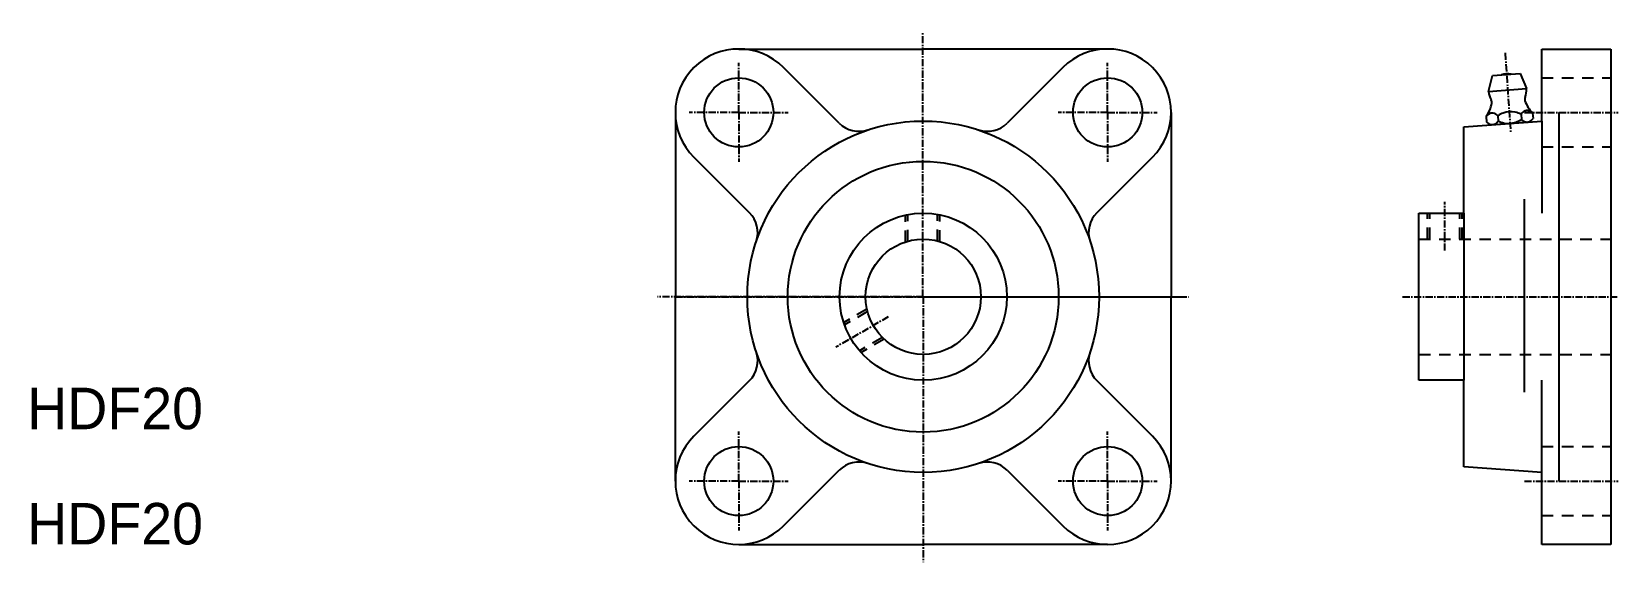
# Model space of a CAD drawing. Extents: x 123 to 398, y 82 to 174.
import ezdxf
from ezdxf.enums import TextEntityAlignment as Align

# ---------------------------------------------------------------- set-up
doc = ezdxf.new("R2010")
doc.units = 0
doc.linetypes.add('CENTER', pattern=[2, 1.25, -0.25, 0.25, -0.25])
doc.linetypes.add('DASHED', pattern=[3.5, 2, -1.5])
doc.layers.get('0').update_dxf_attribs({"linetype": 'CONTINUOUS'})
doc.layers.add('CENTER', color=1, linetype='CENTER')

msp = doc.modelspace()

# ---------------------------------------------------------------- linework, layer by layer
for p, q in [((245.57, 171.46), (277.57, 171.46)), ((309.57, 171.46), (277.57, 171.46)), ((384.87, 171.46), (396.87, 171.46)), ((384.87, 158.96), (384.87, 171.46)), ((396.87, 171.46), (396.87, 128.46)), ((262.99, 158.6), (253.35, 168.24)), ((301.79, 168.24), (292.15, 158.6)), ((234.57, 160.46), (234.57, 128.46)), ((320.57, 160.46), (320.57, 128.46)), ((387.87, 160.46), (387.87, 96.46)), ((371.37, 157.96), (384.87, 158.96)), ((371.37, 142.96), (371.37, 157.96)), ((379.37, 158.56), (379.37, 158.56)), ((384.87, 158.96), (384.87, 142.96)), ((237.79, 152.69), (247.43, 143.04)), ((307.7, 143.04), (317.35, 152.69)), ((381.87, 111.9), (381.87, 145.37)), ((363.57, 113.96), (363.57, 142.96)), ((363.57, 142.96), (371.37, 142.96)), ((371.37, 142.96), (371.37, 113.96)), ((234.57, 96.46), (234.57, 128.46)), ((320.57, 96.46), (320.57, 128.46)), ((396.87, 128.46), (396.87, 85.46)), ((247.43, 113.89), (237.79, 104.24)), ((317.35, 104.24), (307.7, 113.89)), ((371.37, 113.96), (363.57, 113.96)), ((371.37, 98.96), (371.37, 113.96)), ((384.87, 97.96), (384.87, 113.96)), ((253.35, 88.69), (262.99, 98.33)), ((292.15, 98.33), (301.79, 88.69)), ((384.87, 97.96), (371.37, 98.96)), ((384.87, 85.46), (384.87, 97.96)), ((245.57, 85.46), (277.57, 85.46)), ((309.57, 85.46), (277.57, 85.46)), ((396.87, 85.46), (384.87, 85.46))]:
    msp.add_line(p, q)
at = {"linetype": 'CONTINUOUS'}
for p, q in [((375.65, 164.1), (376.35, 166.86)), ((376.35, 166.86), (381.13, 167.21)), ((381.13, 167.21), (382.23, 164.59)), ((375.65, 164.1), (382.23, 164.59)), ((375.22, 159.73), (375.29, 158.78)), ((377.24, 159.88), (377.31, 158.93)), ((381.28, 160.17), (381.35, 159.23)), ((383.3, 160.32), (383.37, 159.38)), ((376.08, 158.31), (382.66, 158.8)), ((379.37, 158.56), (379.37, 158.56))]:
    msp.add_line(p, q, dxfattribs=at)
at = {"color": 3, "linetype": 'DASHED'}
for p, q in [((384.87, 166.46), (396.87, 166.46)), ((384.87, 166.46), (396.87, 166.46)), ((384.87, 154.46), (396.87, 154.46)), ((274.48, 137.97), (274.48, 142.63)), ((274.88, 138.1), (274.88, 142.71)), ((280.07, 138.15), (280.07, 142.75)), ((280.48, 138.03), (280.48, 142.67)), ((365.07, 138.46), (365.07, 142.96)), ((365.47, 138.46), (365.47, 142.96)), ((370.66, 138.46), (370.66, 142.96)), ((371.07, 138.46), (371.07, 142.96)), ((363.57, 138.46), (396.87, 138.46)), ((267.81, 126.29), (263.78, 123.97)), ((267.91, 125.88), (263.92, 123.58)), ((270.5, 121.39), (266.51, 119.09)), ((270.81, 121.1), (266.78, 118.77)), ((363.57, 118.46), (396.87, 118.46)), ((384.87, 102.46), (396.87, 102.46)), ((384.87, 90.46), (396.87, 90.46))]:
    msp.add_line(p, q, dxfattribs=at)
for centre, radius in [((245.57, 160.46), 6), ((309.57, 160.46), 6), ((277.57, 128.46), 30.5), ((277.57, 128.46), 23.5), ((277.57, 128.46), 14.5), ((277.57, 128.46), 10), ((245.57, 96.46), 6), ((309.57, 96.46), 6)]:
    msp.add_circle(centre, radius)
for centre, radius, start, end in [((245.57, 160.46), 11, 45, 225), ((309.57, 160.46), 11, 315, 135), ((266.44, 162.05), 4.88, 225, 288.3306), ((288.7, 162.05), 4.88, 251.6694, 315), ((243.98, 139.59), 4.88, 341.6694, 45), ((311.15, 139.59), 4.88, 135, 198.3306), ((243.98, 117.34), 4.88, 315, 18.3306), ((311.15, 117.34), 4.88, 161.6694, 225), ((245.57, 96.46), 11, 135, 315), ((309.57, 96.46), 11, 225, 45), ((266.44, 94.88), 4.88, 71.6694, 135), ((288.7, 94.88), 4.88, 45, 108.3306)]:
    msp.add_arc(centre, radius, start, end)
at = {"linetype": 'CONTINUOUS'}
for centre, radius, start, end in [((378.97, 163.96), 3.2, 78.8586, 109.6162), ((378.94, 164.34), 3.3, 184.2374, 211.2881), ((375.44, 162.21), 0.8, 349.0048, 31.307), ((382.72, 162.75), 0.8, 157.1678, 199.47), ((387.62, 164.48), 6, 199.4691, 223.8999), ((378.94, 164.34), 3.3, 337.1867, 4.2374), ((370.33, 163.2), 6, 324.5749, 349.0057), ((376.44, 158.88), 1.48, 110.8283, 145.3655), ((376.27, 159.23), 1.1, 79.2788, 109.196), ((376.16, 158.86), 1.48, 43.1093, 77.6465), ((380.13, 155.25), 5.45, 110.8183, 121.9631), ((379.52, 156.52), 4.04, 79.2875, 109.1873), ((379.11, 155.17), 5.44, 66.5075, 77.6565), ((382.5, 159.33), 1.48, 110.8283, 145.3655), ((382.33, 159.68), 1.1, 79.2788, 109.196), ((382.22, 159.31), 1.48, 43.1093, 77.6465), ((376.37, 159.8), 1.48, 223.12, 257.6465), ((376.26, 159.43), 1.1, 259.2788, 289.196), ((376.09, 159.78), 1.48, 290.8283, 325.3657), ((379.48, 163.94), 5.44, 246.5118, 257.6565), ((379.07, 162.58), 4.04, 259.2875, 289.1873), ((378.46, 163.86), 5.45, 290.8183, 301.9673), ((382.43, 160.24), 1.48, 223.12, 257.6465), ((382.32, 159.88), 1.1, 259.2788, 289.196), ((382.15, 160.22), 1.48, 290.8283, 325.3657)]:
    msp.add_arc(centre, radius, start, end, dxfattribs=at)
at = {"layer": 'CENTER', "color": 1, "linetype": 'CENTER'}
for p, q in [((277.48, 128.46), (277.48, 174.46)), ((378.52, 170.81), (379.47, 157.11)), ((245.57, 160.46), (245.57, 169.04)), ((309.57, 160.46), (309.57, 169.04)), ((245.57, 160.46), (236.99, 160.46)), ((245.57, 160.46), (254.14, 160.46)), ((245.57, 160.46), (245.57, 151.89)), ((309.57, 160.46), (300.99, 160.46)), ((309.57, 160.46), (318.14, 160.46)), ((309.57, 160.46), (309.57, 151.89)), ((381.87, 160.46), (398.15, 160.46)), ((368.07, 136.46), (368.07, 144.96)), ((277.57, 128.46), (231.46, 128.46)), ((234.57, 128.46), (323.28, 128.46)), ((277.57, 128.46), (323.67, 128.46)), ((277.57, 128.46), (277.57, 82.36)), ((360.72, 128.46), (398.15, 128.46)), ((271.51, 124.96), (262.41, 119.71)), ((245.57, 96.46), (245.57, 105.04)), ((309.57, 96.46), (309.57, 105.04)), ((245.57, 96.46), (236.99, 96.46)), ((245.57, 96.46), (254.14, 96.46)), ((245.57, 96.46), (245.57, 87.89)), ((309.57, 96.46), (300.99, 96.46)), ((309.57, 96.46), (318.14, 96.46)), ((309.57, 96.46), (309.57, 87.89)), ((381.87, 96.46), (398.15, 96.46))]:
    msp.add_line(p, q, dxfattribs=at)

# ---------------------------------------------------------------- texts
for p in [(137.37, 105.46), (137.37, 85.46)]:
    msp.add_text('HDF20', height=7.2).set_placement(p, align=Align.CENTER)

doc.saveas('drawing.dxf')
